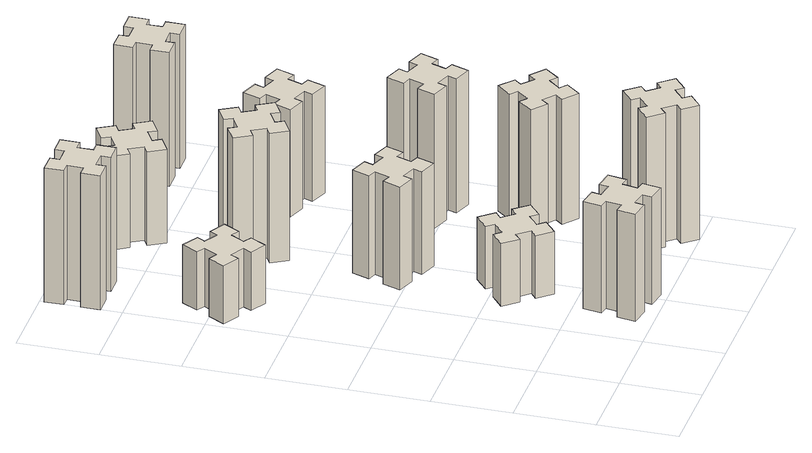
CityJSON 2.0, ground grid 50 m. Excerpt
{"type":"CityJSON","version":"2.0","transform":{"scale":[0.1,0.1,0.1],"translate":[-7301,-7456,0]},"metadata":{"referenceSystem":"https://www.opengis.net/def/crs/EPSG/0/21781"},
"CityObjects":{
"building1":{"type":"Building","attributes":{"class":"1000","function":"1000","usage":"1000","yearOfConstruction":2016,"roofType":"1000","measuredHeight":72,"storeysAboveGround":30,"storeysBelowGround":0},"geometry":[{"type":"Solid","lod":"1","boundaries":[[[[0,1,2,3,4,5,6,7,8,9,10,11,12,13,14,15,16,17,18,19]],[[17,16,20,21]],[[16,15,22,20]],[[15,14,23,22]],[[14,13,24,23]],[[13,12,25,24]],[[12,11,26,25]],[[11,10,27,26]],[[10,9,28,27]],[[9,8,29,28]],[[8,7,30,29]],[[7,6,31,30]],[[6,5,32,31]],[[5,4,33,32]],[[4,3,34,33]],[[3,2,35,34]],[[2,1,36,35]],[[1,0,37,36]],[[0,19,38,37]],[[19,18,39,38]],[[18,17,21,39]],[[24,25,26,27,28,29,30,31,32,33,34,35,36,37,38,39,21,20,22,23]]]]}]},
"building2":{"type":"Building","attributes":{"class":"1000","function":"1000","usage":"1000","yearOfConstruction":2016,"roofType":"1000","measuredHeight":39,"storeysAboveGround":30,"storeysBelowGround":0},"geometry":[{"type":"Solid","lod":"1","boundaries":[[[[40,41,42,43,44,45,46,47,48,49,50,51,52,53,54,55,56,57,58,59]],[[57,56,60,61]],[[56,55,62,60]],[[55,54,63,62]],[[54,53,64,63]],[[53,52,65,64]],[[52,51,66,65]],[[51,50,67,66]],[[50,49,68,67]],[[49,48,69,68]],[[48,47,70,69]],[[47,46,71,70]],[[46,45,72,71]],[[45,44,73,72]],[[44,43,74,73]],[[43,42,75,74]],[[42,41,76,75]],[[41,40,77,76]],[[40,59,78,77]],[[59,58,79,78]],[[58,57,61,79]],[[64,65,66,67,68,69,70,71,72,73,74,75,76,77,78,79,61,60,62,63]]]]}]},
"building3":{"type":"Building","attributes":{"class":"1000","function":"1000","usage":"1000","yearOfConstruction":2016,"roofType":"1000","measuredHeight":90,"storeysAboveGround":30,"storeysBelowGround":0},"geometry":[{"type":"Solid","lod":"1","boundaries":[[[[80,81,82,83,84,85,86,87,88,89,90,91,92,93,94,95,96,97,98,99]],[[97,96,100,101]],[[96,95,102,100]],[[95,94,103,102]],[[94,93,104,103]],[[93,92,105,104]],[[92,91,106,105]],[[91,90,107,106]],[[90,89,108,107]],[[89,88,109,108]],[[88,87,110,109]],[[87,86,111,110]],[[86,85,112,111]],[[85,84,113,112]],[[84,83,114,113]],[[83,82,115,114]],[[82,81,116,115]],[[81,80,117,116]],[[80,99,118,117]],[[99,98,119,118]],[[98,97,101,119]],[[104,105,106,107,108,109,110,111,112,113,114,115,116,117,118,119,101,100,102,103]]]]}]},
"building4":{"type":"Building","attributes":{"class":"1000","function":"1000","usage":"1000","yearOfConstruction":2016,"roofType":"1000","measuredHeight":42,"storeysAboveGround":30,"storeysBelowGround":0},"geometry":[{"type":"Solid","lod":"1","boundaries":[[[[120,121,122,123,124,125,126,127,128,129,130,131,132,133,134,135,136,137,138,139]],[[137,136,140,141]],[[136,135,142,140]],[[135,134,143,142]],[[134,133,144,143]],[[133,132,145,144]],[[132,131,146,145]],[[131,130,147,146]],[[130,129,148,147]],[[129,128,149,148]],[[128,127,150,149]],[[127,126,151,150]],[[126,125,152,151]],[[125,124,153,152]],[[124,123,154,153]],[[123,122,155,154]],[[122,121,156,155]],[[121,120,157,156]],[[120,139,158,157]],[[139,138,159,158]],[[138,137,141,159]],[[144,145,146,147,148,149,150,151,152,153,154,155,156,157,158,159,141,140,142,143]]]]}]},
"building5":{"type":"Building","attributes":{"class":"1000","function":"1000","usage":"1000","yearOfConstruction":2016,"roofType":"1000","measuredHeight":69,"storeysAboveGround":30,"storeysBelowGround":0},"geometry":[{"type":"Solid","lod":"1","boundaries":[[[[160,161,162,163,164,165,166,167,168,169,170,171,172,173,174,175,176,177,178,179]],[[177,176,180,181]],[[176,175,182,180]],[[175,174,183,182]],[[174,173,184,183]],[[173,172,185,184]],[[172,171,186,185]],[[171,170,187,186]],[[170,169,188,187]],[[169,168,189,188]],[[168,167,190,189]],[[167,166,191,190]],[[166,165,192,191]],[[165,164,193,192]],[[164,163,194,193]],[[163,162,195,194]],[[162,161,196,195]],[[161,160,197,196]],[[160,179,198,197]],[[179,178,199,198]],[[178,177,181,199]],[[184,185,186,187,188,189,190,191,192,193,194,195,196,197,198,199,181,180,182,183]]]]}]},
"building6":{"type":"Building","attributes":{"class":"1000","function":"1000","usage":"1000","yearOfConstruction":2016,"roofType":"1000","measuredHeight":87,"storeysAboveGround":30,"storeysBelowGround":0},"geometry":[{"type":"Solid","lod":"1","boundaries":[[[[200,201,202,203,204,205,206,207,208,209,210,211,212,213,214,215,216,217,218,219]],[[217,216,220,221]],[[216,215,222,220]],[[215,214,223,222]],[[214,213,224,223]],[[213,212,225,224]],[[212,211,226,225]],[[211,210,227,226]],[[210,209,228,227]],[[209,208,229,228]],[[208,207,230,229]],[[207,206,231,230]],[[206,205,232,231]],[[205,204,233,232]],[[204,203,234,233]],[[203,202,235,234]],[[202,201,236,235]],[[201,200,237,236]],[[200,219,238,237]],[[219,218,239,238]],[[218,217,221,239]],[[224,225,226,227,228,229,230,231,232,233,234,235,236,237,238,239,221,220,222,223]]]]}]},
"building7":{"type":"Building","attributes":{"class":"1000","function":"1000","usage":"1000","yearOfConstruction":2016,"roofType":"1000","measuredHeight":90,"storeysAboveGround":30,"storeysBelowGround":0},"geometry":[{"type":"Solid","lod":"1","boundaries":[[[[240,241,242,243,244,245,246,247,248,249,250,251,252,253,254,255,256,257,258,259]],[[257,256,260,261]],[[256,255,262,260]],[[255,254,263,262]],[[254,253,264,263]],[[253,252,265,264]],[[252,251,266,265]],[[251,250,267,266]],[[250,249,268,267]],[[249,248,269,268]],[[248,247,270,269]],[[247,246,271,270]],[[246,245,272,271]],[[245,244,273,272]],[[244,243,274,273]],[[243,242,275,274]],[[242,241,276,275]],[[241,240,277,276]],[[240,259,278,277]],[[259,258,279,278]],[[258,257,261,279]],[[264,265,266,267,268,269,270,271,272,273,274,275,276,277,278,279,261,260,262,263]]]]}]},
"building8":{"type":"Building","attributes":{"class":"1000","function":"1000","usage":"1000","yearOfConstruction":2016,"roofType":"1000","measuredHeight":63,"storeysAboveGround":30,"storeysBelowGround":0},"geometry":[{"type":"Solid","lod":"1","boundaries":[[[[280,281,282,283,284,285,286,287,288,289,290,291,292,293,294,295,296,297,298,299]],[[297,296,300,301]],[[296,295,302,300]],[[295,294,303,302]],[[294,293,304,303]],[[293,292,305,304]],[[292,291,306,305]],[[291,290,307,306]],[[290,289,308,307]],[[289,288,309,308]],[[288,287,310,309]],[[287,286,311,310]],[[286,285,312,311]],[[285,284,313,312]],[[284,283,314,313]],[[283,282,315,314]],[[282,281,316,315]],[[281,280,317,316]],[[280,299,318,317]],[[299,298,319,318]],[[298,297,301,319]],[[304,305,306,307,308,309,310,311,312,313,314,315,316,317,318,319,301,300,302,303]]]]}]},
"building9":{"type":"Building","attributes":{"class":"1000","function":"1000","usage":"1000","yearOfConstruction":2016,"roofType":"1000","measuredHeight":84,"storeysAboveGround":30,"storeysBelowGround":0},"geometry":[{"type":"Solid","lod":"1","boundaries":[[[[320,321,322,323,324,325,326,327,328,329,330,331,332,333,334,335,336,337,338,339]],[[337,336,340,341]],[[336,335,342,340]],[[335,334,343,342]],[[334,333,344,343]],[[333,332,345,344]],[[332,331,346,345]],[[331,330,347,346]],[[330,329,348,347]],[[329,328,349,348]],[[328,327,350,349]],[[327,326,351,350]],[[326,325,352,351]],[[325,324,353,352]],[[324,323,354,353]],[[323,322,355,354]],[[322,321,356,355]],[[321,320,357,356]],[[320,339,358,357]],[[339,338,359,358]],[[338,337,341,359]],[[344,345,346,347,348,349,350,351,352,353,354,355,356,357,358,359,341,340,342,343]]]]}]},
"building10":{"type":"Building","attributes":{"class":"1000","function":"1000","usage":"1000","yearOfConstruction":2016,"roofType":"1000","measuredHeight":90,"storeysAboveGround":30,"storeysBelowGround":0},"geometry":[{"type":"Solid","lod":"1","boundaries":[[[[360,361,362,363,364,365,366,367,368,369,370,371,372,373,374,375,376,377,378,379]],[[377,376,380,381]],[[376,375,382,380]],[[375,374,383,382]],[[374,373,384,383]],[[373,372,385,384]],[[372,371,386,385]],[[371,370,387,386]],[[370,369,388,387]],[[369,368,389,388]],[[368,367,390,389]],[[367,366,391,390]],[[366,365,392,391]],[[365,364,393,392]],[[364,363,394,393]],[[363,362,395,394]],[[362,361,396,395]],[[361,360,397,396]],[[360,379,398,397]],[[379,378,399,398]],[[378,377,381,399]],[[384,385,386,387,388,389,390,391,392,393,394,395,396,397,398,399,381,380,382,383]]]]}]},
"building11":{"type":"Building","attributes":{"class":"1000","function":"1000","usage":"1000","yearOfConstruction":2016,"roofType":"1000","measuredHeight":72,"storeysAboveGround":30,"storeysBelowGround":0},"geometry":[{"type":"Solid","lod":"1","boundaries":[[[[400,401,402,403,404,405,406,407,408,409,410,411,412,413,414,415,416,417,418,419]],[[417,416,420,421]],[[416,415,422,420]],[[415,414,423,422]],[[414,413,424,423]],[[413,412,425,424]],[[412,411,426,425]],[[411,410,427,426]],[[410,409,428,427]],[[409,408,429,428]],[[408,407,430,429]],[[407,406,431,430]],[[406,405,432,431]],[[405,404,433,432]],[[404,403,434,433]],[[403,402,435,434]],[[402,401,436,435]],[[401,400,437,436]],[[400,419,438,437]],[[419,418,439,438]],[[418,417,421,439]],[[424,425,426,427,428,429,430,431,432,433,434,435,436,437,438,439,421,420,422,423]]]]}]},
"building12":{"type":"Building","attributes":{"class":"1000","function":"1000","usage":"1000","yearOfConstruction":2016,"roofType":"1000","measuredHeight":90,"storeysAboveGround":30,"storeysBelowGround":0},"geometry":[{"type":"Solid","lod":"1","boundaries":[[[[440,441,442,443,444,445,446,447,448,449,450,451,452,453,454,455,456,457,458,459]],[[457,456,460,461]],[[456,455,462,460]],[[455,454,463,462]],[[454,453,464,463]],[[453,452,465,464]],[[452,451,466,465]],[[451,450,467,466]],[[450,449,468,467]],[[449,448,469,468]],[[448,447,470,469]],[[447,446,471,470]],[[446,445,472,471]],[[445,444,473,472]],[[444,443,474,473]],[[443,442,475,474]],[[442,441,476,475]],[[441,440,477,476]],[[440,459,478,477]],[[459,458,479,478]],[[458,457,461,479]],[[464,465,466,467,468,469,470,471,472,473,474,475,476,477,478,479,461,460,462,463]]]]}]}
},
"vertices":[
[816,314,0],[798,215,0],[739,226,0],[718,107,0],[837,87,0],[847,146,0],[945,128,0],[935,69,0],[1053,48,0],[1074,167,0],[1015,177,0],[1032,275,0],[1091,265,0],[1112,383,0],[994,404,0],[984,345,0],[885,362,0],[896,421,0],[777,442,0],[757,324,0],[885,362,720],[896,421,720],[984,345,720],[994,404,720],[1112,383,720],[1091,265,720],[1032,275,720],[1015,177,720],[1074,167,720],[1053,48,720],[935,69,720],[945,128,720],[847,146,720],[837,87,720],[718,107,720],[739,226,720],[798,215,720],[816,314,720],[757,324,720],[777,442,720],
[346,2367,0],[396,2454,0],[448,2424,0],[508,2528,0],[404,2588,0],[374,2536,0],[287,2586,0],[317,2638,0],[213,2698,0],[153,2594,0],[205,2564,0],[155,2477,0],[103,2507,0],[43,2403,0],[147,2343,0],[177,2395,0],[264,2345,0],[234,2293,0],[338,2233,0],[398,2337,0],[264,2345,390],[234,2293,390],[177,2395,390],[147,2343,390],[43,2403,390],[103,2507,390],[155,2477,390],[205,2564,390],[153,2594,390],[213,2698,390],[317,2638,390],[287,2586,390],[374,2536,390],[404,2588,390],[508,2528,390],[448,2424,390],[396,2454,390],[346,2367,390],[398,2337,390],[338,2233,390],
[285,3255,0],[285,3355,0],[345,3355,0],[345,3475,0],[225,3475,0],[225,3415,0],[125,3415,0],[125,3475,0],[5,3475,0],[5,3355,0],[65,3355,0],[65,3255,0],[5,3255,0],[5,3135,0],[125,3135,0],[125,3195,0],[225,3195,0],[225,3135,0],[345,3135,0],[345,3255,0],[225,3195,900],[225,3135,900],[125,3195,900],[125,3135,900],[5,3135,900],[5,3255,900],[65,3255,900],[65,3355,900],[5,3355,900],[5,3475,900],[125,3475,900],[125,3415,900],[225,3415,900],[225,3475,900],[345,3475,900],[345,3355,900],[285,3355,900],[285,3255,900],[345,3255,900],[345,3135,900],
[883,1002,0],[806,937,0],[768,983,0],[676,906,0],[753,814,0],[799,853,0],[863,776,0],[817,738,0],[894,646,0],[986,723,0],[948,769,0],[1024,833,0],[1063,787,0],[1155,864,0],[1078,956,0],[1032,918,0],[967,994,0],[1013,1033,0],[936,1125,0],[844,1048,0],[967,994,420],[1013,1033,420],[1032,918,420],[1078,956,420],[1155,864,420],[1063,787,420],[1024,833,420],[948,769,420],[986,723,420],[894,646,420],[817,738,420],[863,776,420],[799,853,420],[753,814,420],[676,906,420],[768,983,420],[806,937,420],[883,1002,420],[844,1048,420],[936,1125,420],
[1002,1541,0],[1036,1635,0],[1092,1614,0],[1133,1727,0],[1020,1768,0],[1000,1712,0],[906,1746,0],[927,1802,0],[814,1843,0],[773,1730,0],[829,1710,0],[795,1616,0],[739,1637,0],[697,1524,0],[810,1483,0],[831,1539,0],[925,1505,0],[904,1449,0],[1017,1407,0],[1058,1520,0],[925,1505,690],[904,1449,690],[831,1539,690],[810,1483,690],[697,1524,690],[739,1637,690],[795,1616,690],[829,1710,690],[773,1730,690],[814,1843,690],[927,1802,690],[906,1746,690],[1000,1712,690],[1020,1768,690],[1133,1727,690],[1092,1614,690],[1036,1635,690],[1002,1541,690],[1058,1520,690],[1017,1407,690],
[927,2345,0],[1014,2395,0],[1044,2343,0],[1148,2403,0],[1088,2507,0],[1036,2477,0],[986,2564,0],[1038,2594,0],[978,2698,0],[874,2638,0],[904,2586,0],[817,2536,0],[787,2588,0],[683,2528,0],[743,2424,0],[795,2454,0],[845,2367,0],[793,2337,0],[853,2233,0],[957,2293,0],[845,2367,870],[793,2337,870],[795,2454,870],[743,2424,870],[683,2528,870],[787,2588,870],[817,2536,870],[904,2586,870],[874,2638,870],[978,2698,870],[1038,2594,870],[986,2564,870],[1036,2477,870],[1088,2507,870],[1148,2403,870],[1044,2343,870],[1014,2395,870],[927,2345,870],[957,2293,870],[853,2233,870],
[1872,278,0],[1807,354,0],[1853,393,0],[1776,485,0],[1684,408,0],[1723,362,0],[1646,297,0],[1608,343,0],[1516,266,0],[1593,174,0],[1639,213,0],[1703,136,0],[1657,98,0],[1734,6,0],[1826,83,0],[1788,129,0],[1864,193,0],[1903,147,0],[1995,224,0],[1918,316,0],[1864,193,900],[1903,147,900],[1788,129,900],[1826,83,900],[1734,6,900],[1657,98,900],[1703,136,900],[1639,213,900],[1593,174,900],[1516,266,900],[1608,343,900],[1646,297,900],[1723,362,900],[1684,408,900],[1776,485,900],[1853,393,900],[1807,354,900],[1872,278,900],[1918,316,900],[1995,224,900],
[1036,3217,0],[986,3304,0],[1038,3334,0],[978,3438,0],[874,3378,0],[904,3326,0],[817,3276,0],[787,3328,0],[683,3268,0],[743,3164,0],[795,3194,0],[845,3107,0],[793,3077,0],[853,2973,0],[957,3033,0],[927,3085,0],[1014,3135,0],[1044,3083,0],[1148,3143,0],[1088,3247,0],[1014,3135,630],[1044,3083,630],[927,3085,630],[957,3033,630],[853,2973,630],[793,3077,630],[845,3107,630],[795,3194,630],[743,3164,630],[683,3268,630],[787,3328,630],[817,3276,630],[904,3326,630],[874,3378,630],[978,3438,630],[1038,3334,630],[986,3304,630],[1036,3217,630],[1088,3247,630],[1148,3143,630],
[1807,876,0],[1872,953,0],[1918,914,0],[1995,1006,0],[1903,1083,0],[1864,1037,0],[1788,1102,0],[1826,1148,0],[1734,1225,0],[1657,1133,0],[1703,1094,0],[1639,1018,0],[1593,1056,0],[1516,964,0],[1608,887,0],[1646,933,0],[1723,869,0],[1684,823,0],[1776,746,0],[1853,838,0],[1723,869,840],[1684,823,840],[1646,933,840],[1608,887,840],[1516,964,840],[1593,1056,840],[1639,1018,840],[1703,1094,840],[1657,1133,840],[1734,1225,840],[1826,1148,840],[1788,1102,840],[1864,1037,840],[1903,1083,840],[1995,1006,840],[1918,914,840],[1872,953,840],[1807,876,840],[1853,838,840],[1776,746,840],
[1740,1712,0],[1646,1746,0],[1667,1802,0],[1554,1843,0],[1513,1730,0],[1569,1710,0],[1535,1616,0],[1479,1637,0],[1437,1524,0],[1550,1483,0],[1571,1539,0],[1665,1505,0],[1644,1449,0],[1757,1407,0],[1798,1520,0],[1742,1541,0],[1776,1635,0],[1832,1614,0],[1873,1727,0],[1760,1768,0],[1776,1635,900],[1832,1614,900],[1742,1541,900],[1798,1520,900],[1757,1407,900],[1644,1449,900],[1665,1505,900],[1571,1539,900],[1550,1483,900],[1437,1524,900],[1479,1637,900],[1535,1616,900],[1569,1710,900],[1513,1730,900],[1554,1843,900],[1667,1802,900],[1646,1746,900],[1740,1712,900],[1760,1768,900],[1873,1727,900],
[1640,2552,0],[1546,2586,0],[1567,2642,0],[1454,2683,0],[1413,2570,0],[1469,2550,0],[1435,2456,0],[1379,2477,0],[1337,2364,0],[1450,2323,0],[1471,2379,0],[1565,2345,0],[1544,2289,0],[1657,2247,0],[1698,2360,0],[1642,2381,0],[1676,2475,0],[1732,2454,0],[1773,2567,0],[1660,2608,0],[1676,2475,720],[1732,2454,720],[1642,2381,720],[1698,2360,720],[1657,2247,720],[1544,2289,720],[1565,2345,720],[1471,2379,720],[1450,2323,720],[1337,2364,720],[1379,2477,720],[1435,2456,720],[1469,2550,720],[1413,2570,720],[1454,2683,720],[1567,2642,720],[1546,2586,720],[1640,2552,720],[1660,2608,720],[1773,2567,720],
[1605,3195,0],[1705,3195,0],[1705,3135,0],[1825,3135,0],[1825,3255,0],[1765,3255,0],[1765,3355,0],[1825,3355,0],[1825,3475,0],[1705,3475,0],[1705,3415,0],[1605,3415,0],[1605,3475,0],[1485,3475,0],[1485,3355,0],[1545,3355,0],[1545,3255,0],[1485,3255,0],[1485,3135,0],[1605,3135,0],[1545,3255,900],[1485,3255,900],[1545,3355,900],[1485,3355,900],[1485,3475,900],[1605,3475,900],[1605,3415,900],[1705,3415,900],[1705,3475,900],[1825,3475,900],[1825,3355,900],[1765,3355,900],[1765,3255,900],[1825,3255,900],[1825,3135,900],[1705,3135,900],[1705,3195,900],[1605,3195,900],[1605,3135,900],[1485,3135,900]
]}
